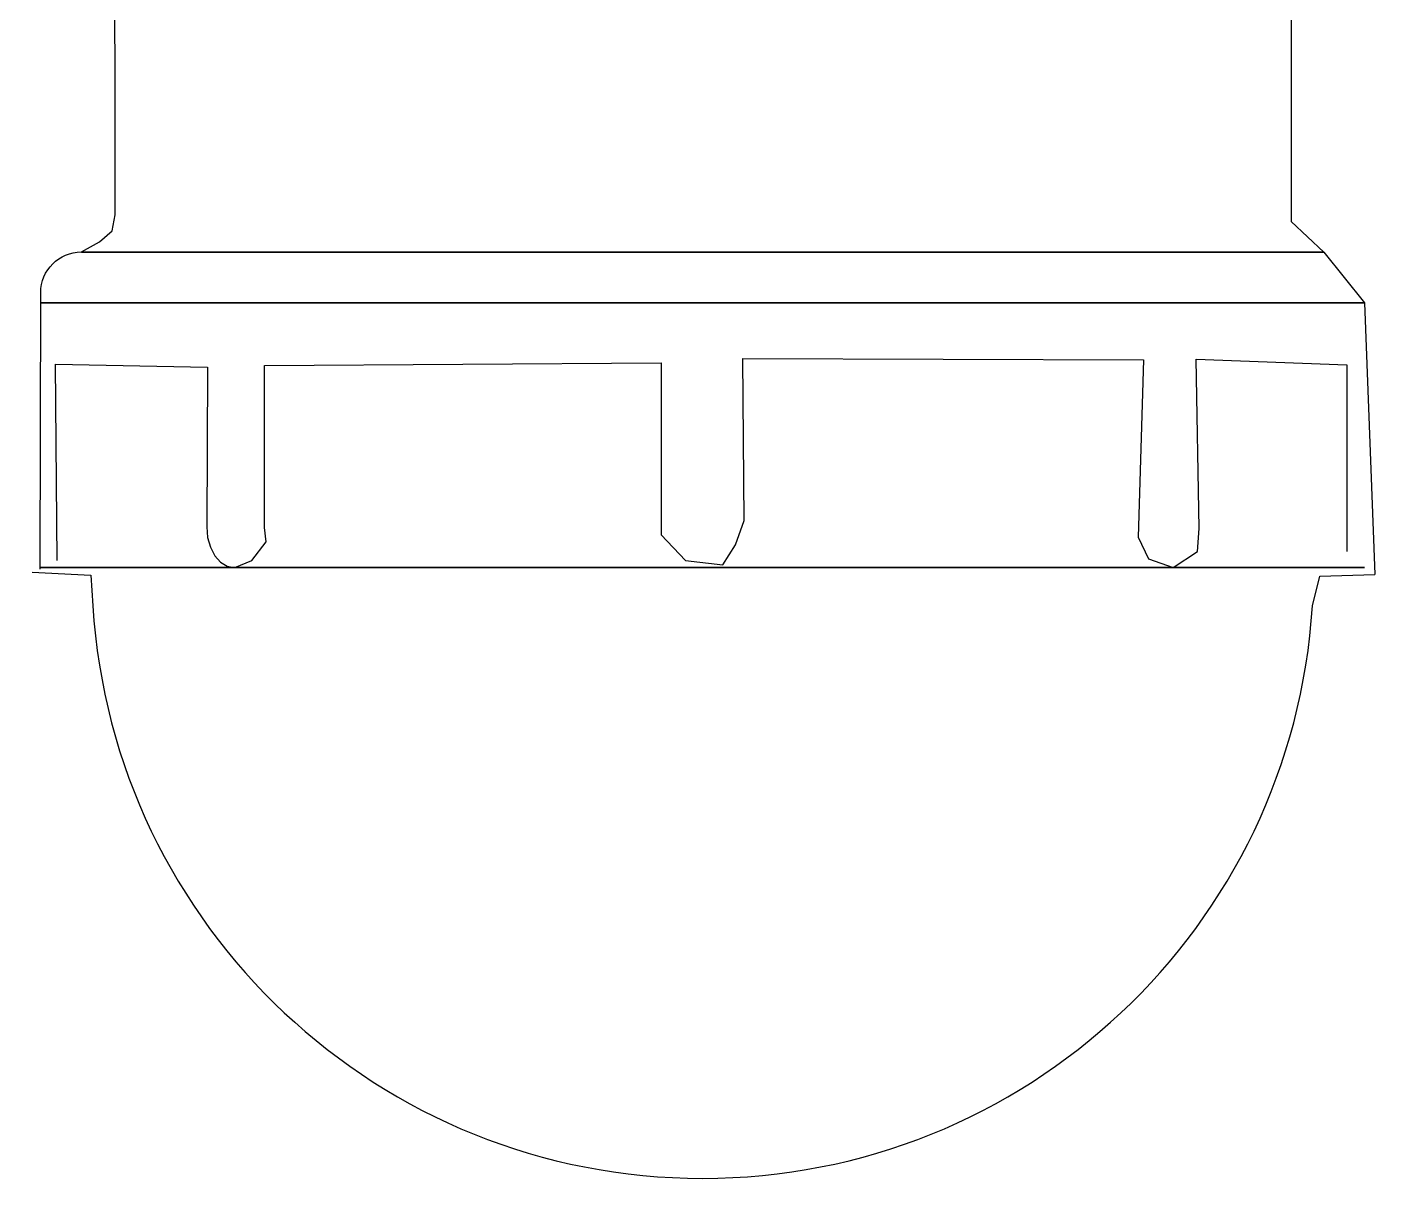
# Model space of a CAD drawing. Header units: millimetres. Extents: x 1478 to 10450, y 2114 to 8349.
# Drawn here: x 4548.26 to 4554.91, y 3960.72 to 3966.38 of the extents above; entities that cross this region are included whole.
import ezdxf

# ---------------------------------------------------------------- set-up
doc = ezdxf.new("R2010")
doc.units = ezdxf.units.MM

msp = doc.modelspace()

# ---------------------------------------------------------------- linework, layer by layer
at = {"color": 250}
for points, knots in [([(4548.324243271487, 3963.718760774286), (4548.324243271487, 3963.718760774286), (4548.327467395487, 3965.076196586286), (4548.327467395487, 3965.076196586286), (4548.327467395487, 3965.076196586286), (4548.327467395487, 3965.186652686286), (4548.416986591487, 3965.276251490287), (4548.527522299488, 3965.276251490287), (4548.527522299488, 3965.276251490287), (4548.527522299488, 3965.276251490287), (4548.615568747487, 3965.326404530286), (4548.615568747487, 3965.326404530286), (4548.615568747487, 3965.326404530286), (4548.615568747487, 3965.326404530286), (4548.677742595488, 3965.380975814287), (4548.677742595488, 3965.380975814287), (4548.677742595488, 3965.380975814287), (4548.677742595488, 3965.380975814287), (4548.693305959488, 3965.458713026286), (4548.693305959488, 3965.458713026286), (4548.693305959488, 3965.458713026286), (4548.693305959488, 3965.458713026286), (4548.685146139487, 3973.856879378287), (4548.685146139487, 3973.856879378287), (4548.685146139487, 3973.856879378287), (4548.685146139487, 3973.856879378287), (4548.723318175487, 3974.023777550286), (4548.723318175487, 3974.023777550286), (4548.723318175487, 3974.023777550286), (4548.723318175487, 3974.023777550286), (4548.859527463487, 3974.092081214286), (4548.859527463487, 3974.092081214286), (4548.859527463487, 3974.092081214286), (4548.859527463487, 3974.092081214286), (4549.026107203487, 3974.114849102286), (4549.026107203487, 3974.114849102286), (4549.026107203487, 3974.114849102286), (4549.026107203487, 3974.114849102286), (4554.279638143487, 3974.122372058286), (4554.279638143487, 3974.122372058286), (4554.279638143487, 3974.122372058286), (4554.279638143487, 3974.122372058286), (4554.279638143487, 3974.122372058286), (4554.279638143487, 3974.122372058286), (4554.279638143487, 3974.122372058286), (4554.279638143487, 3974.122372058286), (4554.279638143487, 3974.122372058286), (4554.279638143487, 3974.122372058286), (4554.279638143487, 3974.122372058286), (4554.279638143487, 3974.122372058286), (4554.415927039488, 3974.038982678286), (4554.415927039488, 3974.038982678286), (4554.415927039488, 3974.038982678286), (4554.415927039488, 3974.038982678286), (4554.461303599487, 3973.909977914286), (4554.461303599487, 3973.909977914286), (4554.461303599487, 3973.909977914286), (4554.461303599487, 3973.909977914286), (4554.467632435488, 3965.426153354286), (4554.467632435488, 3965.426153354286), (4554.467632435488, 3965.426153354286), (4554.467632435488, 3965.426153354286), (4554.627803731488, 3965.275972862286), (4554.627803731488, 3965.275972862286), (4554.627803731488, 3965.275972862286), (4554.627803731488, 3965.275972862286), (4554.827341183487, 3965.026162958286), (4554.827341183487, 3965.026162958286), (4554.827341183487, 3965.026162958286), (4554.827341183487, 3965.026162958286), (4554.877494223488, 3963.691694054286), (4554.877494223488, 3963.691694054286)], [0, 0, 0, 0, 0.05263157894736842, 0.05263157894736842, 0.05263157894736842, 0.05263157894736842, 0.1052631578947368, 0.1052631578947368, 0.1052631578947368, 0.1052631578947368, 0.1578947368421053, 0.1578947368421053, 0.1578947368421053, 0.1578947368421053, 0.2105263157894737, 0.2105263157894737, 0.2105263157894737, 0.2105263157894737, 0.2631578947368421, 0.2631578947368421, 0.2631578947368421, 0.2631578947368421, 0.3157894736842105, 0.3157894736842105, 0.3157894736842105, 0.3157894736842105, 0.3684210526315789, 0.3684210526315789, 0.3684210526315789, 0.3684210526315789, 0.4210526315789473, 0.4210526315789473, 0.4210526315789473, 0.4210526315789473, 0.4736842105263158, 0.4736842105263158, 0.4736842105263158, 0.4736842105263158, 0.5263157894736842, 0.5263157894736842, 0.5263157894736842, 0.5263157894736842, 0.5789473684210527, 0.5789473684210527, 0.5789473684210527, 0.5789473684210527, 0.631578947368421, 0.631578947368421, 0.631578947368421, 0.631578947368421, 0.6842105263157895, 0.6842105263157895, 0.6842105263157895, 0.6842105263157895, 0.7368421052631579, 0.7368421052631579, 0.7368421052631579, 0.7368421052631579, 0.7894736842105263, 0.7894736842105263, 0.7894736842105263, 0.7894736842105263, 0.8421052631578947, 0.8421052631578947, 0.8421052631578947, 0.8421052631578947, 0.8947368421052632, 0.8947368421052632, 0.8947368421052632, 0.8947368421052632, 1, 1, 1, 1]), ([(4548.527442691488, 3965.275972862286), (4548.527442691488, 3965.275972862286), (4554.627803731488, 3965.275972862286), (4554.627803731488, 3965.275972862286), (4554.627803731488, 3965.275972862286), (4554.627803731488, 3965.275972862286), (4548.527442691488, 3965.275972862286), (4548.527442691488, 3965.275972862286)], [0, 0, 0, 0, 0.3333333333333333, 0.3333333333333333, 0.3333333333333333, 0.3333333333333333, 1, 1, 1, 1]), ([(4554.827341183487, 3965.026162958286), (4554.827341183487, 3965.026162958286), (4548.327586807487, 3965.026162958286), (4548.327586807487, 3965.026162958286), (4548.327586807487, 3965.026162958286), (4548.327586807487, 3965.026162958286), (4554.827341183487, 3965.026162958286), (4554.827341183487, 3965.026162958286)], [0, 0, 0, 0, 0.3333333333333333, 0.3333333333333333, 0.3333333333333333, 0.3333333333333333, 1, 1, 1, 1]), ([(4548.407513239487, 3963.760475366286), (4548.407513239487, 3963.760475366286), (4548.400507735487, 3964.725483542286), (4548.400507735487, 3964.725483542286), (4548.400507735487, 3964.725483542286), (4548.400507735487, 3964.725483542286), (4549.145598811488, 3964.711353122286), (4549.145598811488, 3964.711353122286), (4549.145598811488, 3964.711353122286), (4549.145598811488, 3964.711353122286), (4549.142374687487, 3963.926179418286), (4549.142374687487, 3963.926179418286), (4549.142374687487, 3963.926179418286), (4549.142374687487, 3963.926179418286), (4549.146912343487, 3963.874354610286), (4549.146912343487, 3963.874354610286), (4549.146912343487, 3963.874354610286), (4549.146912343487, 3963.874354610286), (4549.160206879487, 3963.826112162286), (4549.160206879487, 3963.826112162286), (4549.160206879487, 3963.826112162286), (4549.160206879487, 3963.826112162286), (4549.181621431488, 3963.784676198286), (4549.181621431488, 3963.784676198286), (4549.181621431488, 3963.784676198286), (4549.181621431488, 3963.784676198286), (4549.209842467488, 3963.752872802286), (4549.209842467488, 3963.752872802286), (4549.209842467488, 3963.752872802286), (4549.209842467488, 3963.752872802286), (4549.243118611487, 3963.732970802286), (4549.243118611487, 3963.732970802286), (4549.243118611487, 3963.732970802286), (4549.243118611487, 3963.732970802286), (4549.277350051488, 3963.726522554286), (4549.277350051488, 3963.726522554286), (4549.277350051488, 3963.726522554286), (4549.277350051488, 3963.726522554286), (4549.279419859487, 3963.726124514286), (4549.279419859487, 3963.726124514286), (4549.279419859487, 3963.726124514286), (4549.279419859487, 3963.726124514286), (4549.280414959488, 3963.726522554286), (4549.280414959488, 3963.726522554286), (4549.280414959488, 3963.726522554286), (4549.280414959488, 3963.726522554286), (4549.363525711487, 3963.760475366286), (4549.363525711487, 3963.760475366286), (4549.363525711487, 3963.760475366286), (4549.363525711487, 3963.760475366286), (4549.433779771487, 3963.852064370286), (4549.433779771487, 3963.852064370286), (4549.433779771487, 3963.852064370286), (4549.433779771487, 3963.852064370286), (4549.426774267487, 3963.922437842286), (4549.426774267487, 3963.922437842286), (4549.426774267487, 3963.922437842286), (4549.426774267487, 3963.922437842286), (4549.426774267487, 3964.718358626286), (4549.426774267487, 3964.718358626286), (4549.426774267487, 3964.718358626286), (4549.426774267487, 3964.718358626286), (4551.373826731487, 3964.732489046286), (4551.373826731487, 3964.732489046286), (4551.373826731487, 3964.732489046286), (4551.373826731487, 3964.732489046286), (4551.373826731487, 3963.887211302286), (4551.373826731487, 3963.887211302286), (4551.373826731487, 3963.887211302286), (4551.373826731487, 3963.887211302286), (4551.493318339488, 3963.760475366286), (4551.493318339488, 3963.760475366286), (4551.493318339488, 3963.760475366286), (4551.493318339488, 3963.760475366286), (4551.676098307487, 3963.739379246286), (4551.676098307487, 3963.739379246286), (4551.676098307487, 3963.739379246286), (4551.676098307487, 3963.739379246286), (4551.739346863487, 3963.837973754286), (4551.739346863487, 3963.837973754286), (4551.739346863487, 3963.837973754286), (4551.739346863487, 3963.837973754286), (4551.781499299487, 3963.957664382287), (4551.781499299487, 3963.957664382287), (4551.781499299487, 3963.957664382287), (4551.781499299487, 3963.957664382287), (4551.774493795488, 3964.753585166286), (4551.774493795488, 3964.753585166286), (4551.774493795488, 3964.753585166286), (4551.774493795488, 3964.753585166286), (4553.742642379488, 3964.746579662286), (4553.742642379488, 3964.746579662286), (4553.742642379488, 3964.746579662286), (4553.742642379488, 3964.746579662286), (4553.716690171487, 3963.876066182286), (4553.716690171487, 3963.876066182286), (4553.716690171487, 3963.876066182286), (4553.716690171487, 3963.876066182286), (4553.766445171487, 3963.769471070286), (4553.766445171487, 3963.769471070286), (4553.766445171487, 3963.769471070286), (4553.766445171487, 3963.769471070286), (4553.887250311487, 3963.726840986286), (4553.887250311487, 3963.726840986286), (4553.887250311487, 3963.726840986286), (4553.887250311487, 3963.726840986286), (4554.008015647487, 3963.804976238286), (4554.008015647487, 3963.804976238286), (4554.008015647487, 3963.804976238286), (4554.008015647487, 3963.804976238286), (4554.015140563488, 3963.918696266286), (4554.015140563488, 3963.918696266286), (4554.015140563488, 3963.918696266286), (4554.015140563488, 3963.918696266286), (4554.000930535487, 3964.750042610287), (4554.000930535487, 3964.750042610287), (4554.000930535487, 3964.750042610287), (4554.000930535487, 3964.750042610287), (4554.739891795487, 3964.721622554286), (4554.739891795487, 3964.721622554286), (4554.739891795487, 3964.721622554286), (4554.739891795487, 3964.721622554286), (4554.739891795487, 3963.804976238286), (4554.739891795487, 3963.804976238286)], [0, 0, 0, 0, 0.03125, 0.03125, 0.03125, 0.03125, 0.0625, 0.0625, 0.0625, 0.0625, 0.09375, 0.09375, 0.09375, 0.09375, 0.125, 0.125, 0.125, 0.125, 0.15625, 0.15625, 0.15625, 0.15625, 0.1875, 0.1875, 0.1875, 0.1875, 0.21875, 0.21875, 0.21875, 0.21875, 0.25, 0.25, 0.25, 0.25, 0.28125, 0.28125, 0.28125, 0.28125, 0.3125, 0.3125, 0.3125, 0.3125, 0.34375, 0.34375, 0.34375, 0.34375, 0.375, 0.375, 0.375, 0.375, 0.40625, 0.40625, 0.40625, 0.40625, 0.4375, 0.4375, 0.4375, 0.4375, 0.46875, 0.46875, 0.46875, 0.46875, 0.5, 0.5, 0.5, 0.5, 0.53125, 0.53125, 0.53125, 0.53125, 0.5625, 0.5625, 0.5625, 0.5625, 0.59375, 0.59375, 0.59375, 0.59375, 0.625, 0.625, 0.625, 0.625, 0.65625, 0.65625, 0.65625, 0.65625, 0.6875, 0.6875, 0.6875, 0.6875, 0.71875, 0.71875, 0.71875, 0.71875, 0.75, 0.75, 0.75, 0.75, 0.78125, 0.78125, 0.78125, 0.78125, 0.8125, 0.8125, 0.8125, 0.8125, 0.84375, 0.84375, 0.84375, 0.84375, 0.875, 0.875, 0.875, 0.875, 0.90625, 0.90625, 0.90625, 0.90625, 0.9375, 0.9375, 0.9375, 0.9375, 1, 1, 1, 1]), ([(4548.327586807487, 3963.726522554286), (4548.327586807487, 3963.726522554286), (4549.277350051488, 3963.726522554286), (4549.277350051488, 3963.726522554286), (4549.277350051488, 3963.726522554286), (4549.277350051488, 3963.726522554286), (4549.280414959488, 3963.726522554286), (4549.280414959488, 3963.726522554286), (4549.280414959488, 3963.726522554286), (4549.280414959488, 3963.726522554286), (4554.827341183487, 3963.726522554286), (4554.827341183487, 3963.726522554286), (4554.827341183487, 3963.726522554286), (4554.827341183487, 3963.726522554286), (4548.327586807487, 3963.726522554286), (4548.327586807487, 3963.726522554286)], [0, 0, 0, 0, 0.2, 0.2, 0.2, 0.2, 0.4, 0.4, 0.4, 0.4, 0.6, 0.6, 0.6, 0.6, 1, 1, 1, 1]), ([(4548.285434371487, 3963.703953686286), (4548.285434371487, 3963.703953686286), (4548.572819251487, 3963.688430126286), (4548.572819251487, 3963.688430126286), (4548.572819251487, 3963.688430126286), (4548.572819251487, 3963.688430126286), (4548.583367311488, 3963.538647674286), (4548.583367311488, 3963.538647674286), (4548.583367311488, 3963.538647674286), (4548.682359859487, 3961.957632794286), (4549.993463815487, 3960.726097034286), (4551.577503799487, 3960.726097034286), (4551.577503799487, 3960.726097034286), (4553.161663195488, 3960.726097034286), (4554.472767151487, 3961.957632794286), (4554.571759699487, 3963.538647674286), (4554.571759699487, 3963.538647674286), (4554.571759699487, 3963.538647674286), (4554.607583299487, 3963.683295410287), (4554.607583299487, 3963.683295410287), (4554.607583299487, 3963.683295410287), (4554.607583299487, 3963.683295410287), (4554.877494223488, 3963.691694054286), (4554.877494223488, 3963.691694054286)], [0, 0, 0, 0, 0.1428571428571428, 0.1428571428571428, 0.1428571428571428, 0.1428571428571428, 0.2857142857142857, 0.2857142857142857, 0.2857142857142857, 0.2857142857142857, 0.4285714285714285, 0.4285714285714285, 0.4285714285714285, 0.4285714285714285, 0.5714285714285714, 0.5714285714285714, 0.5714285714285714, 0.5714285714285714, 0.7142857142857143, 0.7142857142857143, 0.7142857142857143, 0.7142857142857143, 1, 1, 1, 1])]:
    msp.add_open_spline(points, degree=3, knots=knots, dxfattribs=at)

doc.saveas('drawing.dxf')
